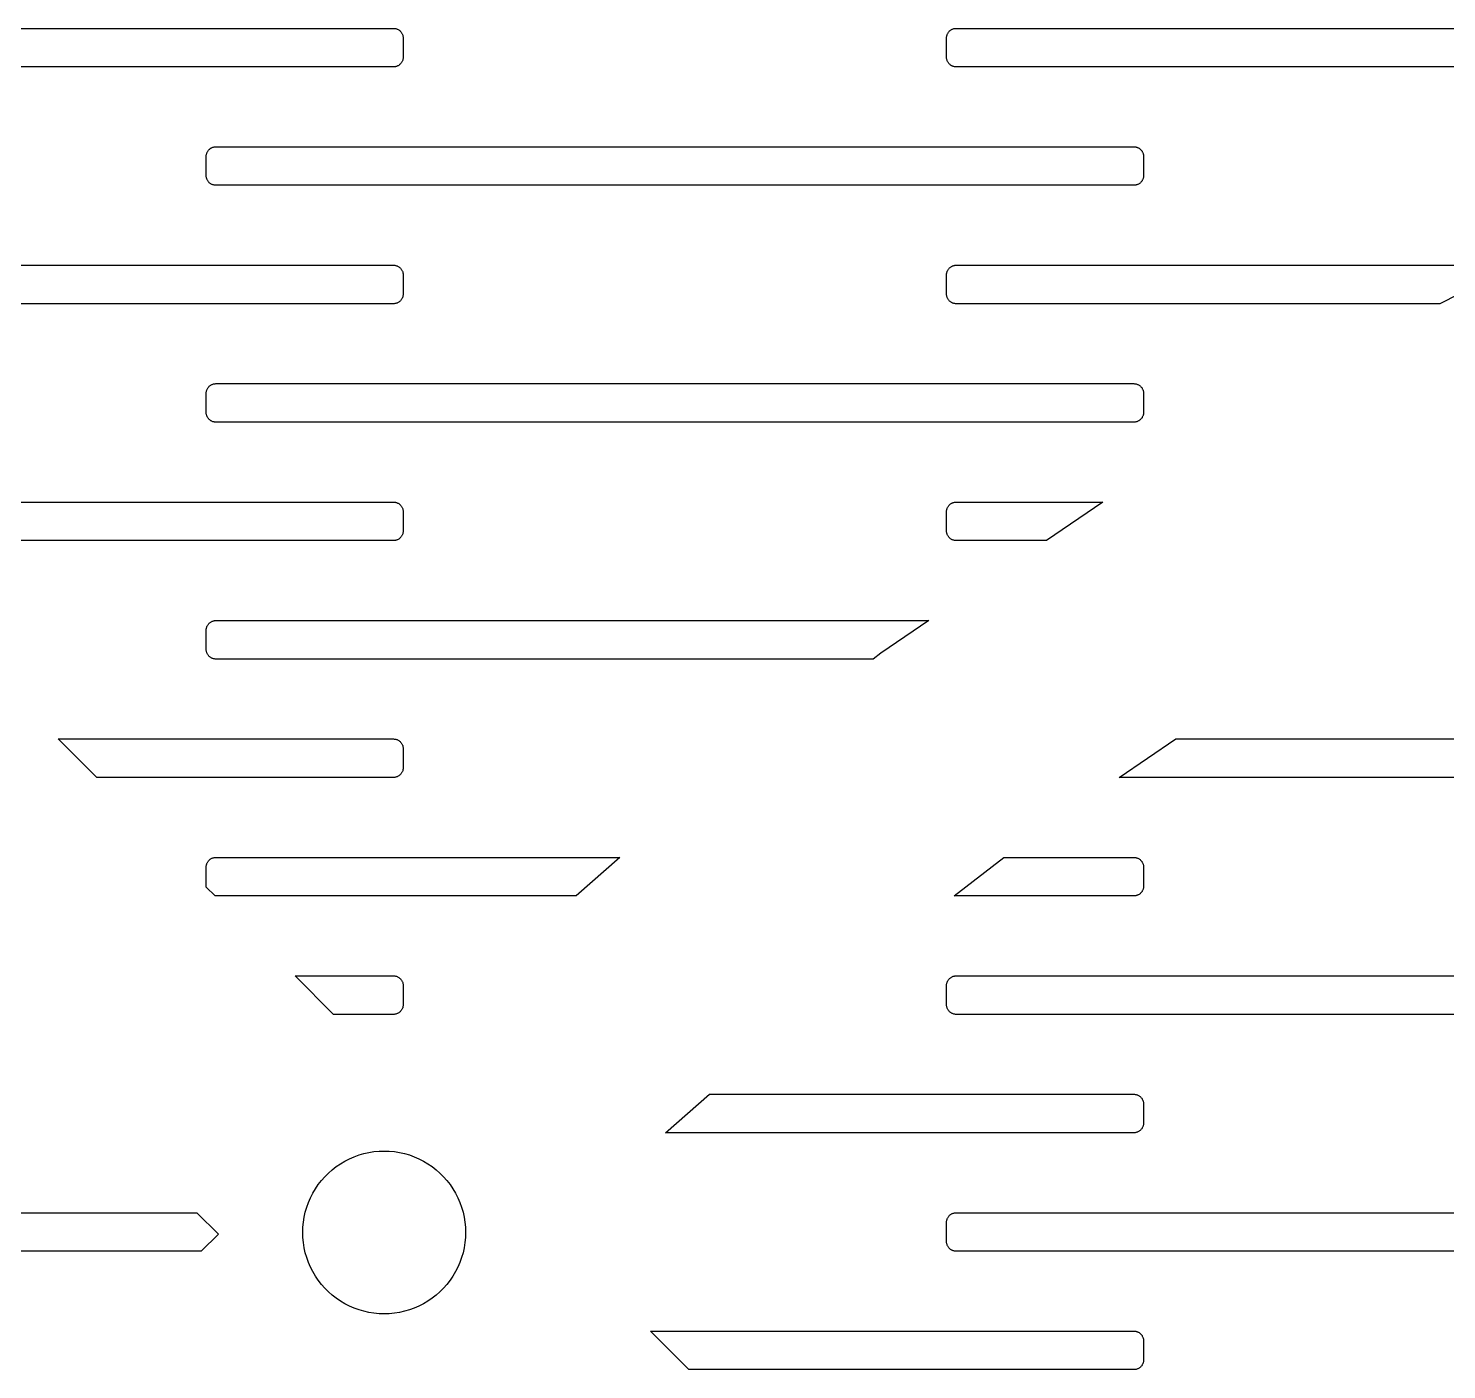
# Model space of a CAD drawing. Header units: metres. Extents: x -216 to 216, y -216 to 216.
# Drawn here: x -125.33 to -77.44, y 108.68 to 153.98 of the extents above; entities that cross this region are included whole.
import ezdxf

# ---------------------------------------------------------------- set-up
doc = ezdxf.new("R2010")
doc.units = ezdxf.units.M

msp = doc.modelspace()

# ---------------------------------------------------------------- linework, layer by layer
for p, q in [((-139.109, 153.978), (-112.997, 153.978)), ((-112.997, 153.978), (-112.977, 153.977)), ((-112.977, 153.977), (-112.956, 153.975)), ((-112.956, 153.975), (-112.936, 153.972)), ((-112.936, 153.972), (-112.916, 153.968)), ((-112.916, 153.968), (-112.897, 153.962)), ((-112.897, 153.962), (-112.878, 153.955)), ((-112.878, 153.955), (-112.859, 153.947)), ((-112.859, 153.947), (-112.841, 153.938)), ((-112.841, 153.938), (-112.823, 153.927)), ((-112.823, 153.927), (-112.806, 153.916)), ((-112.806, 153.916), (-112.79, 153.903)), ((-112.79, 153.903), (-112.775, 153.89)), ((-112.775, 153.89), (-112.76, 153.875)), ((-112.76, 153.875), (-112.747, 153.86)), ((-112.747, 153.86), (-112.734, 153.844)), ((-112.734, 153.844), (-112.723, 153.827)), ((-112.723, 153.827), (-112.712, 153.809)), ((-112.712, 153.809), (-112.703, 153.791)), ((-112.703, 153.791), (-112.695, 153.772)), ((-112.695, 153.772), (-112.688, 153.753)), ((-112.688, 153.753), (-112.682, 153.734)), ((-112.682, 153.734), (-112.678, 153.714)), ((-94.3164, 153.714), (-94.312, 153.734)), ((-94.312, 153.734), (-94.3063, 153.753)), ((-94.3063, 153.753), (-94.2994, 153.772)), ((-94.2994, 153.772), (-94.2913, 153.791)), ((-94.2913, 153.791), (-94.282, 153.809)), ((-94.282, 153.809), (-94.2716, 153.827)), ((-94.2716, 153.827), (-94.2601, 153.844)), ((-94.2601, 153.844), (-94.2476, 153.86)), ((-94.2476, 153.86), (-94.2341, 153.875)), ((-94.2341, 153.875), (-94.2197, 153.89)), ((-94.2197, 153.89), (-94.2044, 153.903)), ((-94.2044, 153.903), (-94.1882, 153.916)), ((-94.1882, 153.916), (-94.1713, 153.927)), ((-94.1713, 153.927), (-94.1538, 153.938)), ((-94.1538, 153.938), (-94.1356, 153.947)), ((-94.1356, 153.947), (-94.1168, 153.955)), ((-94.1168, 153.955), (-94.0976, 153.962)), ((-94.0976, 153.962), (-94.078, 153.968)), ((-94.078, 153.968), (-94.0581, 153.972)), ((-94.0581, 153.972), (-94.0379, 153.975)), ((-94.0379, 153.975), (-94.0176, 153.977)), ((-94.0176, 153.977), (-93.9972, 153.978)), ((-93.9972, 153.978), (-62.9972, 153.978)), ((-112.678, 153.714), (-112.675, 153.694)), ((-112.675, 153.694), (-112.673, 153.673)), ((-112.673, 153.673), (-112.672, 153.653)), ((-112.672, 153.653), (-112.672, 153.003)), ((-94.3222, 153.653), (-94.3215, 153.673)), ((-94.3222, 153.003), (-94.3222, 153.653)), ((-94.3215, 153.673), (-94.3196, 153.694)), ((-94.3196, 153.694), (-94.3164, 153.714)), ((-112.76, 152.78), (-112.775, 152.766)), ((-112.747, 152.796), (-112.76, 152.78)), ((-112.734, 152.812), (-112.747, 152.796)), ((-112.723, 152.829), (-112.734, 152.812)), ((-112.712, 152.846), (-112.723, 152.829)), ((-112.703, 152.864), (-112.712, 152.846)), ((-112.695, 152.883), (-112.703, 152.864)), ((-112.688, 152.902), (-112.695, 152.883)), ((-112.682, 152.922), (-112.688, 152.902)), ((-112.678, 152.942), (-112.682, 152.922)), ((-112.675, 152.962), (-112.678, 152.942)), ((-112.673, 152.982), (-112.675, 152.962)), ((-112.672, 153.003), (-112.673, 152.982)), ((-94.3215, 152.982), (-94.3222, 153.003)), ((-94.3196, 152.962), (-94.3215, 152.982)), ((-94.3164, 152.942), (-94.3196, 152.962)), ((-94.312, 152.922), (-94.3164, 152.942)), ((-94.3063, 152.902), (-94.312, 152.922)), ((-94.2994, 152.883), (-94.3063, 152.902)), ((-94.2913, 152.864), (-94.2994, 152.883)), ((-94.282, 152.846), (-94.2913, 152.864)), ((-94.2716, 152.829), (-94.282, 152.846)), ((-94.2601, 152.812), (-94.2716, 152.829)), ((-94.2476, 152.796), (-94.2601, 152.812)), ((-94.2341, 152.78), (-94.2476, 152.796)), ((-94.2197, 152.766), (-94.2341, 152.78)), ((-112.997, 152.678), (-140.583, 152.678)), ((-112.977, 152.678), (-112.997, 152.678)), ((-112.956, 152.68), (-112.977, 152.678)), ((-112.936, 152.684), (-112.956, 152.68)), ((-112.916, 152.688), (-112.936, 152.684)), ((-112.897, 152.694), (-112.916, 152.688)), ((-112.878, 152.701), (-112.897, 152.694)), ((-112.859, 152.709), (-112.878, 152.701)), ((-112.841, 152.718), (-112.859, 152.709)), ((-112.823, 152.728), (-112.841, 152.718)), ((-112.806, 152.74), (-112.823, 152.728)), ((-112.79, 152.752), (-112.806, 152.74)), ((-112.775, 152.766), (-112.79, 152.752)), ((-94.2044, 152.752), (-94.2197, 152.766)), ((-94.1882, 152.74), (-94.2044, 152.752)), ((-94.1713, 152.728), (-94.1882, 152.74)), ((-94.1538, 152.718), (-94.1713, 152.728)), ((-94.1356, 152.709), (-94.1538, 152.718)), ((-94.1168, 152.701), (-94.1356, 152.709)), ((-94.0976, 152.694), (-94.1168, 152.701)), ((-94.078, 152.688), (-94.0976, 152.694)), ((-94.0581, 152.684), (-94.078, 152.688)), ((-94.0379, 152.68), (-94.0581, 152.684)), ((-94.0176, 152.678), (-94.0379, 152.68)), ((-93.9972, 152.678), (-94.0176, 152.678)), ((-62.9972, 152.678), (-93.9972, 152.678)), ((-119.22, 149.89), (-119.204, 149.903)), ((-119.204, 149.903), (-119.188, 149.916)), ((-119.188, 149.916), (-119.171, 149.927)), ((-119.171, 149.927), (-119.154, 149.938)), ((-119.154, 149.938), (-119.136, 149.947)), ((-119.136, 149.947), (-119.117, 149.955)), ((-119.117, 149.955), (-119.098, 149.962)), ((-119.098, 149.962), (-119.078, 149.968)), ((-119.078, 149.968), (-119.058, 149.972)), ((-119.058, 149.972), (-119.038, 149.975)), ((-119.038, 149.975), (-119.018, 149.977)), ((-119.018, 149.977), (-118.997, 149.978)), ((-118.997, 149.978), (-87.9972, 149.978)), ((-87.9972, 149.978), (-87.9768, 149.977)), ((-87.9768, 149.977), (-87.9565, 149.975)), ((-87.9565, 149.975), (-87.9363, 149.972)), ((-87.9363, 149.972), (-87.9164, 149.968)), ((-87.9164, 149.968), (-87.8968, 149.962)), ((-87.8968, 149.962), (-87.8776, 149.955)), ((-87.8776, 149.955), (-87.8588, 149.947)), ((-87.8588, 149.947), (-87.8406, 149.938)), ((-87.8406, 149.938), (-87.8231, 149.927)), ((-87.8231, 149.927), (-87.8062, 149.916)), ((-87.8062, 149.916), (-87.79, 149.903)), ((-87.79, 149.903), (-87.7747, 149.89)), ((-119.322, 149.673), (-119.32, 149.694)), ((-119.322, 149.653), (-119.322, 149.673)), ((-119.322, 149.003), (-119.322, 149.653)), ((-119.32, 149.694), (-119.316, 149.714)), ((-119.316, 149.714), (-119.312, 149.734)), ((-119.312, 149.734), (-119.306, 149.753)), ((-119.306, 149.753), (-119.299, 149.772)), ((-119.299, 149.772), (-119.291, 149.791)), ((-119.291, 149.791), (-119.282, 149.809)), ((-119.282, 149.809), (-119.272, 149.827)), ((-119.272, 149.827), (-119.26, 149.844)), ((-119.26, 149.844), (-119.248, 149.86)), ((-119.248, 149.86), (-119.234, 149.875)), ((-119.234, 149.875), (-119.22, 149.89)), ((-87.7747, 149.89), (-87.7603, 149.875)), ((-87.7603, 149.875), (-87.7468, 149.86)), ((-87.7468, 149.86), (-87.7343, 149.844)), ((-87.7343, 149.844), (-87.7228, 149.827)), ((-87.7228, 149.827), (-87.7124, 149.809)), ((-87.7124, 149.809), (-87.7031, 149.791)), ((-87.7031, 149.791), (-87.695, 149.772)), ((-87.695, 149.772), (-87.6881, 149.753)), ((-87.6881, 149.753), (-87.6824, 149.734)), ((-87.6824, 149.734), (-87.6779, 149.714)), ((-87.6779, 149.714), (-87.6748, 149.694)), ((-87.6748, 149.694), (-87.6728, 149.673)), ((-87.6728, 149.673), (-87.6722, 149.653)), ((-87.6722, 149.653), (-87.6722, 149.003)), ((-119.322, 148.982), (-119.322, 149.003)), ((-119.32, 148.962), (-119.322, 148.982)), ((-119.316, 148.942), (-119.32, 148.962)), ((-87.6748, 148.962), (-87.6779, 148.942)), ((-87.6728, 148.982), (-87.6748, 148.962)), ((-87.6722, 149.003), (-87.6728, 148.982)), ((-119.312, 148.922), (-119.316, 148.942)), ((-119.306, 148.902), (-119.312, 148.922)), ((-119.299, 148.883), (-119.306, 148.902)), ((-119.291, 148.864), (-119.299, 148.883)), ((-119.282, 148.846), (-119.291, 148.864)), ((-119.272, 148.829), (-119.282, 148.846)), ((-119.26, 148.812), (-119.272, 148.829)), ((-119.248, 148.796), (-119.26, 148.812)), ((-119.234, 148.78), (-119.248, 148.796)), ((-119.22, 148.766), (-119.234, 148.78)), ((-119.204, 148.752), (-119.22, 148.766)), ((-119.188, 148.74), (-119.204, 148.752)), ((-119.171, 148.728), (-119.188, 148.74)), ((-119.154, 148.718), (-119.171, 148.728)), ((-119.136, 148.709), (-119.154, 148.718)), ((-119.117, 148.701), (-119.136, 148.709)), ((-119.098, 148.694), (-119.117, 148.701)), ((-119.078, 148.688), (-119.098, 148.694)), ((-119.058, 148.684), (-119.078, 148.688)), ((-119.038, 148.68), (-119.058, 148.684)), ((-119.018, 148.678), (-119.038, 148.68)), ((-118.997, 148.678), (-119.018, 148.678)), ((-87.9972, 148.678), (-118.997, 148.678)), ((-87.9768, 148.678), (-87.9972, 148.678)), ((-87.9565, 148.68), (-87.9768, 148.678)), ((-87.9363, 148.684), (-87.9565, 148.68)), ((-87.9164, 148.688), (-87.9363, 148.684)), ((-87.8968, 148.694), (-87.9164, 148.688)), ((-87.8776, 148.701), (-87.8968, 148.694)), ((-87.8588, 148.709), (-87.8776, 148.701)), ((-87.8406, 148.718), (-87.8588, 148.709)), ((-87.8231, 148.728), (-87.8406, 148.718)), ((-87.8062, 148.74), (-87.8231, 148.728)), ((-87.79, 148.752), (-87.8062, 148.74)), ((-87.7747, 148.766), (-87.79, 148.752)), ((-87.7603, 148.78), (-87.7747, 148.766)), ((-87.7468, 148.796), (-87.7603, 148.78)), ((-87.7343, 148.812), (-87.7468, 148.796)), ((-87.7228, 148.829), (-87.7343, 148.812)), ((-87.7124, 148.846), (-87.7228, 148.829)), ((-87.7031, 148.864), (-87.7124, 148.846)), ((-87.695, 148.883), (-87.7031, 148.864)), ((-87.6881, 148.902), (-87.695, 148.883)), ((-87.6824, 148.922), (-87.6881, 148.902)), ((-87.6779, 148.942), (-87.6824, 148.922)), ((-140.321, 145.978), (-112.997, 145.978)), ((-112.997, 145.978), (-112.977, 145.977)), ((-112.977, 145.977), (-112.956, 145.975)), ((-112.956, 145.975), (-112.936, 145.972)), ((-112.936, 145.972), (-112.916, 145.968)), ((-112.916, 145.968), (-112.897, 145.962)), ((-112.897, 145.962), (-112.878, 145.955)), ((-112.878, 145.955), (-112.859, 145.947)), ((-112.859, 145.947), (-112.841, 145.938)), ((-112.841, 145.938), (-112.823, 145.927)), ((-112.823, 145.927), (-112.806, 145.916)), ((-112.806, 145.916), (-112.79, 145.903)), ((-112.79, 145.903), (-112.775, 145.89)), ((-112.775, 145.89), (-112.76, 145.875)), ((-112.76, 145.875), (-112.747, 145.86)), ((-112.747, 145.86), (-112.734, 145.844)), ((-112.734, 145.844), (-112.723, 145.827)), ((-112.723, 145.827), (-112.712, 145.809)), ((-112.712, 145.809), (-112.703, 145.791)), ((-112.703, 145.791), (-112.695, 145.772)), ((-112.695, 145.772), (-112.688, 145.753)), ((-112.688, 145.753), (-112.682, 145.734)), ((-112.682, 145.734), (-112.678, 145.714)), ((-112.678, 145.714), (-112.675, 145.694)), ((-112.675, 145.694), (-112.673, 145.673)), ((-112.673, 145.673), (-112.672, 145.653)), ((-112.672, 145.653), (-112.672, 145.003)), ((-94.3222, 145.653), (-94.3215, 145.673)), ((-94.3222, 145.003), (-94.3222, 145.653)), ((-94.3215, 145.673), (-94.3196, 145.694)), ((-94.3196, 145.694), (-94.3164, 145.714)), ((-94.3164, 145.714), (-94.312, 145.734)), ((-94.312, 145.734), (-94.3063, 145.753)), ((-94.3063, 145.753), (-94.2994, 145.772)), ((-94.2994, 145.772), (-94.2913, 145.791)), ((-94.2913, 145.791), (-94.282, 145.809)), ((-94.282, 145.809), (-94.2716, 145.827)), ((-94.2716, 145.827), (-94.2601, 145.844)), ((-94.2601, 145.844), (-94.2476, 145.86)), ((-94.2476, 145.86), (-94.2341, 145.875)), ((-94.2341, 145.875), (-94.2197, 145.89)), ((-94.2197, 145.89), (-94.2044, 145.903)), ((-94.2044, 145.903), (-94.1882, 145.916)), ((-94.1882, 145.916), (-94.1713, 145.927)), ((-94.1713, 145.927), (-94.1538, 145.938)), ((-94.1538, 145.938), (-94.1356, 145.947)), ((-94.1356, 145.947), (-94.1168, 145.955)), ((-94.1168, 145.955), (-94.0976, 145.962)), ((-94.0976, 145.962), (-94.078, 145.968)), ((-94.078, 145.968), (-94.0581, 145.972)), ((-94.0581, 145.972), (-94.0379, 145.975)), ((-94.0379, 145.975), (-94.0176, 145.977)), ((-94.0176, 145.977), (-93.9972, 145.978)), ((-93.9972, 145.978), (-75.111, 145.978)), ((-75.111, 145.978), (-77.6624, 144.678)), ((-112.997, 144.678), (-139.021, 144.678)), ((-112.977, 144.678), (-112.997, 144.678)), ((-112.956, 144.68), (-112.977, 144.678)), ((-112.936, 144.684), (-112.956, 144.68)), ((-112.916, 144.688), (-112.936, 144.684)), ((-112.897, 144.694), (-112.916, 144.688)), ((-112.878, 144.701), (-112.897, 144.694)), ((-112.859, 144.709), (-112.878, 144.701)), ((-112.841, 144.718), (-112.859, 144.709)), ((-112.823, 144.728), (-112.841, 144.718)), ((-112.806, 144.74), (-112.823, 144.728)), ((-112.79, 144.752), (-112.806, 144.74)), ((-112.775, 144.766), (-112.79, 144.752)), ((-112.76, 144.78), (-112.775, 144.766)), ((-112.747, 144.796), (-112.76, 144.78)), ((-112.734, 144.812), (-112.747, 144.796)), ((-112.723, 144.829), (-112.734, 144.812)), ((-112.712, 144.846), (-112.723, 144.829)), ((-112.703, 144.864), (-112.712, 144.846)), ((-112.695, 144.883), (-112.703, 144.864)), ((-112.688, 144.902), (-112.695, 144.883)), ((-112.682, 144.922), (-112.688, 144.902)), ((-112.678, 144.942), (-112.682, 144.922)), ((-112.675, 144.962), (-112.678, 144.942)), ((-112.673, 144.982), (-112.675, 144.962)), ((-112.672, 145.003), (-112.673, 144.982)), ((-94.3215, 144.982), (-94.3222, 145.003)), ((-94.3196, 144.962), (-94.3215, 144.982)), ((-94.3164, 144.942), (-94.3196, 144.962)), ((-94.312, 144.922), (-94.3164, 144.942)), ((-94.3063, 144.902), (-94.312, 144.922)), ((-94.2994, 144.883), (-94.3063, 144.902)), ((-94.2913, 144.864), (-94.2994, 144.883)), ((-94.282, 144.846), (-94.2913, 144.864)), ((-94.2716, 144.829), (-94.282, 144.846)), ((-94.2601, 144.812), (-94.2716, 144.829)), ((-94.2476, 144.796), (-94.2601, 144.812)), ((-94.2341, 144.78), (-94.2476, 144.796)), ((-94.2197, 144.766), (-94.2341, 144.78)), ((-94.2044, 144.752), (-94.2197, 144.766)), ((-94.1882, 144.74), (-94.2044, 144.752)), ((-94.1713, 144.728), (-94.1882, 144.74)), ((-94.1538, 144.718), (-94.1713, 144.728)), ((-94.1356, 144.709), (-94.1538, 144.718)), ((-94.1168, 144.701), (-94.1356, 144.709)), ((-94.0976, 144.694), (-94.1168, 144.701)), ((-94.078, 144.688), (-94.0976, 144.694)), ((-94.0581, 144.684), (-94.078, 144.688)), ((-94.0379, 144.68), (-94.0581, 144.684)), ((-94.0176, 144.678), (-94.0379, 144.68)), ((-93.9972, 144.678), (-94.0176, 144.678)), ((-77.6624, 144.678), (-93.9972, 144.678)), ((-119.306, 141.753), (-119.299, 141.772)), ((-119.299, 141.772), (-119.291, 141.791)), ((-119.291, 141.791), (-119.282, 141.809)), ((-119.282, 141.809), (-119.272, 141.827)), ((-119.272, 141.827), (-119.26, 141.844)), ((-119.26, 141.844), (-119.248, 141.86)), ((-119.248, 141.86), (-119.234, 141.875)), ((-119.234, 141.875), (-119.22, 141.89)), ((-119.22, 141.89), (-119.204, 141.903)), ((-119.204, 141.903), (-119.188, 141.916)), ((-119.188, 141.916), (-119.171, 141.927)), ((-119.171, 141.927), (-119.154, 141.938)), ((-119.154, 141.938), (-119.136, 141.947)), ((-119.136, 141.947), (-119.117, 141.955)), ((-119.117, 141.955), (-119.098, 141.962)), ((-119.098, 141.962), (-119.078, 141.968)), ((-119.078, 141.968), (-119.058, 141.972)), ((-119.058, 141.972), (-119.038, 141.975)), ((-119.038, 141.975), (-119.018, 141.977)), ((-119.018, 141.977), (-118.997, 141.978)), ((-118.997, 141.978), (-87.9972, 141.978)), ((-87.9972, 141.978), (-87.9768, 141.977)), ((-87.9768, 141.977), (-87.9565, 141.975)), ((-87.9565, 141.975), (-87.9363, 141.972)), ((-87.9363, 141.972), (-87.9164, 141.968)), ((-87.9164, 141.968), (-87.8968, 141.962)), ((-87.8968, 141.962), (-87.8776, 141.955)), ((-87.8776, 141.955), (-87.8588, 141.947)), ((-87.8588, 141.947), (-87.8406, 141.938)), ((-87.8406, 141.938), (-87.8231, 141.927)), ((-87.8231, 141.927), (-87.8062, 141.916)), ((-87.8062, 141.916), (-87.79, 141.903)), ((-87.79, 141.903), (-87.7747, 141.89)), ((-87.7747, 141.89), (-87.7603, 141.875)), ((-87.7603, 141.875), (-87.7468, 141.86)), ((-87.7468, 141.86), (-87.7343, 141.844)), ((-87.7343, 141.844), (-87.7228, 141.827)), ((-87.7228, 141.827), (-87.7124, 141.809)), ((-87.7124, 141.809), (-87.7031, 141.791)), ((-87.7031, 141.791), (-87.695, 141.772)), ((-87.695, 141.772), (-87.6881, 141.753)), ((-119.322, 141.673), (-119.32, 141.694)), ((-119.322, 141.653), (-119.322, 141.673)), ((-119.322, 141.003), (-119.322, 141.653)), ((-119.32, 141.694), (-119.316, 141.714)), ((-119.316, 141.714), (-119.312, 141.734)), ((-119.312, 141.734), (-119.306, 141.753)), ((-87.6881, 141.753), (-87.6824, 141.734)), ((-87.6824, 141.734), (-87.6779, 141.714)), ((-87.6779, 141.714), (-87.6748, 141.694)), ((-87.6748, 141.694), (-87.6728, 141.673)), ((-87.6728, 141.673), (-87.6722, 141.653)), ((-87.6722, 141.653), (-87.6722, 141.003)), ((-119.322, 140.982), (-119.322, 141.003)), ((-119.32, 140.962), (-119.322, 140.982)), ((-119.316, 140.942), (-119.32, 140.962)), ((-119.312, 140.922), (-119.316, 140.942)), ((-119.306, 140.902), (-119.312, 140.922)), ((-119.299, 140.883), (-119.306, 140.902)), ((-119.291, 140.864), (-119.299, 140.883)), ((-119.282, 140.846), (-119.291, 140.864)), ((-119.272, 140.829), (-119.282, 140.846)), ((-119.26, 140.812), (-119.272, 140.829)), ((-119.248, 140.796), (-119.26, 140.812)), ((-87.7343, 140.812), (-87.7468, 140.796)), ((-87.7228, 140.829), (-87.7343, 140.812)), ((-87.7124, 140.846), (-87.7228, 140.829)), ((-87.7031, 140.864), (-87.7124, 140.846)), ((-87.695, 140.883), (-87.7031, 140.864)), ((-87.6881, 140.902), (-87.695, 140.883)), ((-87.6824, 140.922), (-87.6881, 140.902)), ((-87.6779, 140.942), (-87.6824, 140.922)), ((-87.6748, 140.962), (-87.6779, 140.942)), ((-87.6728, 140.982), (-87.6748, 140.962)), ((-87.6722, 141.003), (-87.6728, 140.982)), ((-119.234, 140.78), (-119.248, 140.796)), ((-119.22, 140.766), (-119.234, 140.78)), ((-119.204, 140.752), (-119.22, 140.766)), ((-119.188, 140.74), (-119.204, 140.752)), ((-119.171, 140.728), (-119.188, 140.74)), ((-119.154, 140.718), (-119.171, 140.728)), ((-119.136, 140.709), (-119.154, 140.718)), ((-119.117, 140.701), (-119.136, 140.709)), ((-119.098, 140.694), (-119.117, 140.701)), ((-119.078, 140.688), (-119.098, 140.694)), ((-119.058, 140.684), (-119.078, 140.688)), ((-119.038, 140.68), (-119.058, 140.684)), ((-119.018, 140.678), (-119.038, 140.68)), ((-118.997, 140.678), (-119.018, 140.678)), ((-87.9972, 140.678), (-118.997, 140.678)), ((-87.9768, 140.678), (-87.9972, 140.678)), ((-87.9565, 140.68), (-87.9768, 140.678)), ((-87.9363, 140.684), (-87.9565, 140.68)), ((-87.9164, 140.688), (-87.9363, 140.684)), ((-87.8968, 140.694), (-87.9164, 140.688)), ((-87.8776, 140.701), (-87.8968, 140.694)), ((-87.8588, 140.709), (-87.8776, 140.701)), ((-87.8406, 140.718), (-87.8588, 140.709)), ((-87.8231, 140.728), (-87.8406, 140.718)), ((-87.8062, 140.74), (-87.8231, 140.728)), ((-87.79, 140.752), (-87.8062, 140.74)), ((-87.7747, 140.766), (-87.79, 140.752)), ((-87.7603, 140.78), (-87.7747, 140.766)), ((-87.7468, 140.796), (-87.7603, 140.78)), ((-132.321, 137.978), (-112.997, 137.978)), ((-112.997, 137.978), (-112.977, 137.977)), ((-112.977, 137.977), (-112.956, 137.975)), ((-112.956, 137.975), (-112.936, 137.972)), ((-112.936, 137.972), (-112.916, 137.968)), ((-112.916, 137.968), (-112.897, 137.962)), ((-112.897, 137.962), (-112.878, 137.955)), ((-112.878, 137.955), (-112.859, 137.947)), ((-112.859, 137.947), (-112.841, 137.938)), ((-112.841, 137.938), (-112.823, 137.927)), ((-94.1713, 137.927), (-94.1538, 137.938)), ((-94.1538, 137.938), (-94.1356, 137.947)), ((-94.1356, 137.947), (-94.1168, 137.955)), ((-94.1168, 137.955), (-94.0976, 137.962)), ((-94.0976, 137.962), (-94.078, 137.968)), ((-94.078, 137.968), (-94.0581, 137.972)), ((-94.0581, 137.972), (-94.0379, 137.975)), ((-94.0379, 137.975), (-94.0176, 137.977)), ((-94.0176, 137.977), (-93.9972, 137.978)), ((-93.9972, 137.978), (-89.0403, 137.978)), ((-89.0403, 137.978), (-90.9532, 136.678)), ((-112.823, 137.927), (-112.806, 137.916)), ((-112.806, 137.916), (-112.79, 137.903)), ((-112.79, 137.903), (-112.775, 137.89)), ((-112.775, 137.89), (-112.76, 137.875)), ((-112.76, 137.875), (-112.747, 137.86)), ((-112.747, 137.86), (-112.734, 137.844)), ((-112.734, 137.844), (-112.723, 137.827)), ((-112.723, 137.827), (-112.712, 137.809)), ((-112.712, 137.809), (-112.703, 137.791)), ((-112.703, 137.791), (-112.695, 137.772)), ((-112.695, 137.772), (-112.688, 137.753)), ((-112.688, 137.753), (-112.682, 137.734)), ((-112.682, 137.734), (-112.678, 137.714)), ((-112.678, 137.714), (-112.675, 137.694)), ((-112.675, 137.694), (-112.673, 137.673)), ((-112.673, 137.673), (-112.672, 137.653)), ((-112.672, 137.653), (-112.672, 137.003)), ((-94.3222, 137.653), (-94.3215, 137.673)), ((-94.3222, 137.003), (-94.3222, 137.653)), ((-94.3215, 137.673), (-94.3196, 137.694)), ((-94.3196, 137.694), (-94.3164, 137.714)), ((-94.3164, 137.714), (-94.312, 137.734)), ((-94.312, 137.734), (-94.3063, 137.753)), ((-94.3063, 137.753), (-94.2994, 137.772)), ((-94.2994, 137.772), (-94.2913, 137.791)), ((-94.2913, 137.791), (-94.282, 137.809)), ((-94.282, 137.809), (-94.2716, 137.827)), ((-94.2716, 137.827), (-94.2601, 137.844)), ((-94.2601, 137.844), (-94.2476, 137.86)), ((-94.2476, 137.86), (-94.2341, 137.875)), ((-94.2341, 137.875), (-94.2197, 137.89)), ((-94.2197, 137.89), (-94.2044, 137.903)), ((-94.2044, 137.903), (-94.1882, 137.916)), ((-94.1882, 137.916), (-94.1713, 137.927)), ((-112.673, 136.982), (-112.675, 136.962)), ((-112.672, 137.003), (-112.673, 136.982)), ((-94.3215, 136.982), (-94.3222, 137.003)), ((-94.3196, 136.962), (-94.3215, 136.982)), ((-112.997, 136.678), (-131.021, 136.678)), ((-112.977, 136.678), (-112.997, 136.678)), ((-112.956, 136.68), (-112.977, 136.678)), ((-112.936, 136.684), (-112.956, 136.68)), ((-112.916, 136.688), (-112.936, 136.684)), ((-112.897, 136.694), (-112.916, 136.688)), ((-112.878, 136.701), (-112.897, 136.694)), ((-112.859, 136.709), (-112.878, 136.701)), ((-112.841, 136.718), (-112.859, 136.709)), ((-112.823, 136.728), (-112.841, 136.718)), ((-112.806, 136.74), (-112.823, 136.728)), ((-112.79, 136.752), (-112.806, 136.74)), ((-112.775, 136.766), (-112.79, 136.752)), ((-112.76, 136.78), (-112.775, 136.766)), ((-112.747, 136.796), (-112.76, 136.78)), ((-112.734, 136.812), (-112.747, 136.796)), ((-112.723, 136.829), (-112.734, 136.812)), ((-112.712, 136.846), (-112.723, 136.829)), ((-112.703, 136.864), (-112.712, 136.846)), ((-112.695, 136.883), (-112.703, 136.864)), ((-112.688, 136.902), (-112.695, 136.883)), ((-112.682, 136.922), (-112.688, 136.902)), ((-112.678, 136.942), (-112.682, 136.922)), ((-112.675, 136.962), (-112.678, 136.942)), ((-94.3164, 136.942), (-94.3196, 136.962)), ((-94.312, 136.922), (-94.3164, 136.942)), ((-94.3063, 136.902), (-94.312, 136.922)), ((-94.2994, 136.883), (-94.3063, 136.902)), ((-94.2913, 136.864), (-94.2994, 136.883)), ((-94.282, 136.846), (-94.2913, 136.864)), ((-94.2716, 136.829), (-94.282, 136.846)), ((-94.2601, 136.812), (-94.2716, 136.829)), ((-94.2476, 136.796), (-94.2601, 136.812)), ((-94.2341, 136.78), (-94.2476, 136.796)), ((-94.2197, 136.766), (-94.2341, 136.78)), ((-94.2044, 136.752), (-94.2197, 136.766)), ((-94.1882, 136.74), (-94.2044, 136.752)), ((-94.1713, 136.728), (-94.1882, 136.74)), ((-94.1538, 136.718), (-94.1713, 136.728)), ((-94.1356, 136.709), (-94.1538, 136.718)), ((-94.1168, 136.701), (-94.1356, 136.709)), ((-94.0976, 136.694), (-94.1168, 136.701)), ((-94.078, 136.688), (-94.0976, 136.694)), ((-94.0581, 136.684), (-94.078, 136.688)), ((-94.0379, 136.68), (-94.0581, 136.684)), ((-94.0176, 136.678), (-94.0379, 136.68)), ((-93.9972, 136.678), (-94.0176, 136.678)), ((-90.9532, 136.678), (-93.9972, 136.678)), ((-119.322, 133.673), (-119.32, 133.694)), ((-119.322, 133.653), (-119.322, 133.673)), ((-119.322, 133.003), (-119.322, 133.653)), ((-119.32, 133.694), (-119.316, 133.714)), ((-119.316, 133.714), (-119.312, 133.734)), ((-119.312, 133.734), (-119.306, 133.753)), ((-119.306, 133.753), (-119.299, 133.772)), ((-119.299, 133.772), (-119.291, 133.791)), ((-119.291, 133.791), (-119.282, 133.809)), ((-119.282, 133.809), (-119.272, 133.827)), ((-119.272, 133.827), (-119.26, 133.844)), ((-119.26, 133.844), (-119.248, 133.86)), ((-119.248, 133.86), (-119.234, 133.875)), ((-119.234, 133.875), (-119.22, 133.89)), ((-119.22, 133.89), (-119.204, 133.903)), ((-119.204, 133.903), (-119.188, 133.916)), ((-119.188, 133.916), (-119.171, 133.927)), ((-119.171, 133.927), (-119.154, 133.938)), ((-119.154, 133.938), (-119.136, 133.947)), ((-119.136, 133.947), (-119.117, 133.955)), ((-119.117, 133.955), (-119.098, 133.962)), ((-119.098, 133.962), (-119.078, 133.968)), ((-119.078, 133.968), (-119.058, 133.972)), ((-119.058, 133.972), (-119.038, 133.975)), ((-119.038, 133.975), (-119.018, 133.977)), ((-119.018, 133.977), (-118.997, 133.978)), ((-118.997, 133.978), (-94.9262, 133.978)), ((-94.9262, 133.978), (-96.5425, 132.879)), ((-119.322, 132.982), (-119.322, 133.003)), ((-119.32, 132.962), (-119.322, 132.982)), ((-119.316, 132.942), (-119.32, 132.962)), ((-119.312, 132.922), (-119.316, 132.942)), ((-119.306, 132.902), (-119.312, 132.922)), ((-119.299, 132.883), (-119.306, 132.902)), ((-119.291, 132.864), (-119.299, 132.883)), ((-119.282, 132.846), (-119.291, 132.864)), ((-119.272, 132.829), (-119.282, 132.846)), ((-119.26, 132.812), (-119.272, 132.829)), ((-119.248, 132.796), (-119.26, 132.812)), ((-119.234, 132.78), (-119.248, 132.796)), ((-119.22, 132.766), (-119.234, 132.78)), ((-119.204, 132.752), (-119.22, 132.766)), ((-119.188, 132.74), (-119.204, 132.752)), ((-119.171, 132.728), (-119.188, 132.74)), ((-119.154, 132.718), (-119.171, 132.728)), ((-119.136, 132.709), (-119.154, 132.718)), ((-119.117, 132.701), (-119.136, 132.709)), ((-119.098, 132.694), (-119.117, 132.701)), ((-119.078, 132.688), (-119.098, 132.694)), ((-119.058, 132.684), (-119.078, 132.688)), ((-119.038, 132.68), (-119.058, 132.684)), ((-119.018, 132.678), (-119.038, 132.68)), ((-118.997, 132.678), (-119.018, 132.678)), ((-96.8023, 132.678), (-118.997, 132.678)), ((-96.5425, 132.879), (-96.8023, 132.678)), ((-123.021, 128.678), (-124.321, 129.978)), ((-124.321, 129.978), (-112.997, 129.978)), ((-112.997, 129.978), (-112.977, 129.977)), ((-112.977, 129.977), (-112.956, 129.975)), ((-112.956, 129.975), (-112.936, 129.972)), ((-112.936, 129.972), (-112.916, 129.968)), ((-112.916, 129.968), (-112.897, 129.962)), ((-112.897, 129.962), (-112.878, 129.955)), ((-112.878, 129.955), (-112.859, 129.947)), ((-112.859, 129.947), (-112.841, 129.938)), ((-112.841, 129.938), (-112.823, 129.927)), ((-112.823, 129.927), (-112.806, 129.916)), ((-112.806, 129.916), (-112.79, 129.903)), ((-112.79, 129.903), (-112.775, 129.89)), ((-112.775, 129.89), (-112.76, 129.875)), ((-112.76, 129.875), (-112.747, 129.86)), ((-112.747, 129.86), (-112.734, 129.844)), ((-112.734, 129.844), (-112.723, 129.827)), ((-112.723, 129.827), (-112.712, 129.809)), ((-112.712, 129.809), (-112.703, 129.791)), ((-112.703, 129.791), (-112.695, 129.772)), ((-88.4991, 128.678), (-86.5862, 129.978)), ((-86.5862, 129.978), (-62.9972, 129.978)), ((-112.695, 129.772), (-112.688, 129.753)), ((-112.688, 129.753), (-112.682, 129.734)), ((-112.682, 129.734), (-112.678, 129.714)), ((-112.678, 129.714), (-112.675, 129.694)), ((-112.675, 129.694), (-112.673, 129.673)), ((-112.673, 129.673), (-112.672, 129.653)), ((-112.672, 129.653), (-112.672, 129.003)), ((-112.723, 128.829), (-112.734, 128.812)), ((-112.712, 128.846), (-112.723, 128.829)), ((-112.703, 128.864), (-112.712, 128.846)), ((-112.695, 128.883), (-112.703, 128.864)), ((-112.688, 128.902), (-112.695, 128.883)), ((-112.682, 128.922), (-112.688, 128.902)), ((-112.678, 128.942), (-112.682, 128.922)), ((-112.675, 128.962), (-112.678, 128.942)), ((-112.673, 128.982), (-112.675, 128.962)), ((-112.672, 129.003), (-112.673, 128.982)), ((-112.997, 128.678), (-123.021, 128.678)), ((-112.977, 128.678), (-112.997, 128.678)), ((-112.956, 128.68), (-112.977, 128.678)), ((-112.936, 128.684), (-112.956, 128.68)), ((-112.916, 128.688), (-112.936, 128.684)), ((-112.897, 128.694), (-112.916, 128.688)), ((-112.878, 128.701), (-112.897, 128.694)), ((-112.859, 128.709), (-112.878, 128.701)), ((-112.841, 128.718), (-112.859, 128.709)), ((-112.823, 128.728), (-112.841, 128.718)), ((-112.806, 128.74), (-112.823, 128.728)), ((-112.79, 128.752), (-112.806, 128.74)), ((-112.775, 128.766), (-112.79, 128.752)), ((-112.76, 128.78), (-112.775, 128.766)), ((-112.747, 128.796), (-112.76, 128.78)), ((-112.734, 128.812), (-112.747, 128.796)), ((-62.9972, 128.678), (-88.4991, 128.678)), ((-119.117, 125.955), (-119.098, 125.962)), ((-119.098, 125.962), (-119.078, 125.968)), ((-119.078, 125.968), (-119.058, 125.972)), ((-119.058, 125.972), (-119.038, 125.975)), ((-119.038, 125.975), (-119.018, 125.977)), ((-119.018, 125.977), (-118.997, 125.978)), ((-118.997, 125.978), (-105.35, 125.978)), ((-105.35, 125.978), (-106.825, 124.678)), ((-94.0697, 124.678), (-92.3938, 125.978)), ((-92.3938, 125.978), (-87.9972, 125.978)), ((-87.9972, 125.978), (-87.9768, 125.977)), ((-87.9768, 125.977), (-87.9565, 125.975)), ((-87.9565, 125.975), (-87.9363, 125.972)), ((-87.9363, 125.972), (-87.9164, 125.968)), ((-87.9164, 125.968), (-87.8968, 125.962)), ((-87.8968, 125.962), (-87.8776, 125.955)), ((-119.322, 125.673), (-119.32, 125.694)), ((-119.322, 125.653), (-119.322, 125.673)), ((-119.322, 125.003), (-119.322, 125.653)), ((-119.32, 125.694), (-119.316, 125.714)), ((-119.316, 125.714), (-119.312, 125.734)), ((-119.312, 125.734), (-119.306, 125.753)), ((-119.306, 125.753), (-119.299, 125.772)), ((-119.299, 125.772), (-119.291, 125.791)), ((-119.291, 125.791), (-119.282, 125.809)), ((-119.282, 125.809), (-119.272, 125.827)), ((-119.272, 125.827), (-119.26, 125.844)), ((-119.26, 125.844), (-119.248, 125.86)), ((-119.248, 125.86), (-119.234, 125.875)), ((-119.234, 125.875), (-119.22, 125.89)), ((-119.22, 125.89), (-119.204, 125.903)), ((-119.204, 125.903), (-119.188, 125.916)), ((-119.188, 125.916), (-119.171, 125.927)), ((-119.171, 125.927), (-119.154, 125.938)), ((-119.154, 125.938), (-119.136, 125.947)), ((-119.136, 125.947), (-119.117, 125.955)), ((-87.8776, 125.955), (-87.8588, 125.947)), ((-87.8588, 125.947), (-87.8406, 125.938)), ((-87.8406, 125.938), (-87.8231, 125.927)), ((-87.8231, 125.927), (-87.8062, 125.916)), ((-87.8062, 125.916), (-87.79, 125.903)), ((-87.79, 125.903), (-87.7747, 125.89)), ((-87.7747, 125.89), (-87.7603, 125.875)), ((-87.7603, 125.875), (-87.7468, 125.86)), ((-87.7468, 125.86), (-87.7343, 125.844)), ((-87.7343, 125.844), (-87.7228, 125.827)), ((-87.7228, 125.827), (-87.7124, 125.809)), ((-87.7124, 125.809), (-87.7031, 125.791)), ((-87.7031, 125.791), (-87.695, 125.772)), ((-87.695, 125.772), (-87.6881, 125.753)), ((-87.6881, 125.753), (-87.6824, 125.734)), ((-87.6824, 125.734), (-87.6779, 125.714)), ((-87.6779, 125.714), (-87.6748, 125.694)), ((-87.6748, 125.694), (-87.6728, 125.673)), ((-87.6728, 125.673), (-87.6722, 125.653)), ((-87.6722, 125.653), (-87.6722, 125.003)), ((-119.322, 124.982), (-119.322, 125.003)), ((-87.6722, 125.003), (-87.6728, 124.982)), ((-119.321, 124.978), (-119.322, 124.982)), ((-119.022, 124.679), (-119.321, 124.978)), ((-119.018, 124.678), (-119.022, 124.679)), ((-118.997, 124.678), (-119.018, 124.678)), ((-106.825, 124.678), (-118.997, 124.678)), ((-87.9972, 124.678), (-94.0697, 124.678)), ((-87.9768, 124.678), (-87.9972, 124.678)), ((-87.9565, 124.68), (-87.9768, 124.678)), ((-87.9363, 124.684), (-87.9565, 124.68)), ((-87.9164, 124.688), (-87.9363, 124.684)), ((-87.8968, 124.694), (-87.9164, 124.688)), ((-87.8776, 124.701), (-87.8968, 124.694)), ((-87.8588, 124.709), (-87.8776, 124.701)), ((-87.8406, 124.718), (-87.8588, 124.709)), ((-87.8231, 124.728), (-87.8406, 124.718)), ((-87.8062, 124.74), (-87.8231, 124.728)), ((-87.79, 124.752), (-87.8062, 124.74)), ((-87.7747, 124.766), (-87.79, 124.752)), ((-87.7603, 124.78), (-87.7747, 124.766)), ((-87.7468, 124.796), (-87.7603, 124.78)), ((-87.7343, 124.812), (-87.7468, 124.796)), ((-87.7228, 124.829), (-87.7343, 124.812)), ((-87.7124, 124.846), (-87.7228, 124.829)), ((-87.7031, 124.864), (-87.7124, 124.846)), ((-87.695, 124.883), (-87.7031, 124.864)), ((-87.6881, 124.902), (-87.695, 124.883)), ((-87.6824, 124.922), (-87.6881, 124.902)), ((-87.6779, 124.942), (-87.6824, 124.922)), ((-87.6748, 124.962), (-87.6779, 124.942)), ((-87.6728, 124.982), (-87.6748, 124.962)), ((-115.021, 120.678), (-116.321, 121.978)), ((-116.321, 121.978), (-112.997, 121.978)), ((-112.997, 121.978), (-112.977, 121.977)), ((-112.977, 121.977), (-112.956, 121.975)), ((-112.956, 121.975), (-112.936, 121.972)), ((-112.936, 121.972), (-112.916, 121.968)), ((-112.916, 121.968), (-112.897, 121.962)), ((-112.897, 121.962), (-112.878, 121.955)), ((-112.878, 121.955), (-112.859, 121.947)), ((-112.859, 121.947), (-112.841, 121.938)), ((-112.841, 121.938), (-112.823, 121.927)), ((-112.823, 121.927), (-112.806, 121.916)), ((-112.806, 121.916), (-112.79, 121.903)), ((-112.79, 121.903), (-112.775, 121.89)), ((-112.775, 121.89), (-112.76, 121.875)), ((-112.76, 121.875), (-112.747, 121.86)), ((-112.747, 121.86), (-112.734, 121.844)), ((-112.734, 121.844), (-112.723, 121.827)), ((-112.723, 121.827), (-112.712, 121.809)), ((-112.712, 121.809), (-112.703, 121.791)), ((-112.703, 121.791), (-112.695, 121.772)), ((-112.695, 121.772), (-112.688, 121.753)), ((-112.688, 121.753), (-112.682, 121.734)), ((-112.682, 121.734), (-112.678, 121.714)), ((-112.678, 121.714), (-112.675, 121.694)), ((-112.675, 121.694), (-112.673, 121.673)), ((-112.673, 121.673), (-112.672, 121.653)), ((-112.672, 121.653), (-112.672, 121.003)), ((-94.3222, 121.653), (-94.3215, 121.673)), ((-94.3222, 121.003), (-94.3222, 121.653)), ((-94.3215, 121.673), (-94.3196, 121.694)), ((-94.3196, 121.694), (-94.3164, 121.714)), ((-94.3164, 121.714), (-94.312, 121.734)), ((-94.312, 121.734), (-94.3063, 121.753)), ((-94.3063, 121.753), (-94.2994, 121.772)), ((-94.2994, 121.772), (-94.2913, 121.791)), ((-94.2913, 121.791), (-94.282, 121.809)), ((-94.282, 121.809), (-94.2716, 121.827)), ((-94.2716, 121.827), (-94.2601, 121.844)), ((-94.2601, 121.844), (-94.2476, 121.86)), ((-94.2476, 121.86), (-94.2341, 121.875)), ((-94.2341, 121.875), (-94.2197, 121.89)), ((-94.2197, 121.89), (-94.2044, 121.903)), ((-94.2044, 121.903), (-94.1882, 121.916)), ((-94.1882, 121.916), (-94.1713, 121.927)), ((-94.1713, 121.927), (-94.1538, 121.938)), ((-94.1538, 121.938), (-94.1356, 121.947)), ((-94.1356, 121.947), (-94.1168, 121.955)), ((-94.1168, 121.955), (-94.0976, 121.962)), ((-94.0976, 121.962), (-94.078, 121.968)), ((-94.078, 121.968), (-94.0581, 121.972)), ((-94.0581, 121.972), (-94.0379, 121.975)), ((-94.0379, 121.975), (-94.0176, 121.977)), ((-94.0176, 121.977), (-93.9972, 121.978)), ((-93.9972, 121.978), (-62.9972, 121.978)), ((-112.916, 120.688), (-112.936, 120.684)), ((-112.897, 120.694), (-112.916, 120.688)), ((-112.878, 120.701), (-112.897, 120.694)), ((-112.859, 120.709), (-112.878, 120.701)), ((-112.841, 120.718), (-112.859, 120.709)), ((-112.823, 120.728), (-112.841, 120.718)), ((-112.806, 120.74), (-112.823, 120.728)), ((-112.79, 120.752), (-112.806, 120.74)), ((-112.775, 120.766), (-112.79, 120.752)), ((-112.76, 120.78), (-112.775, 120.766)), ((-112.747, 120.796), (-112.76, 120.78)), ((-112.734, 120.812), (-112.747, 120.796)), ((-112.723, 120.829), (-112.734, 120.812)), ((-112.712, 120.846), (-112.723, 120.829)), ((-112.703, 120.864), (-112.712, 120.846)), ((-112.695, 120.883), (-112.703, 120.864)), ((-112.688, 120.902), (-112.695, 120.883)), ((-112.682, 120.922), (-112.688, 120.902)), ((-112.678, 120.942), (-112.682, 120.922)), ((-112.675, 120.962), (-112.678, 120.942)), ((-112.673, 120.982), (-112.675, 120.962)), ((-112.672, 121.003), (-112.673, 120.982)), ((-94.3215, 120.982), (-94.3222, 121.003)), ((-94.3196, 120.962), (-94.3215, 120.982)), ((-94.3164, 120.942), (-94.3196, 120.962)), ((-94.312, 120.922), (-94.3164, 120.942)), ((-94.3063, 120.902), (-94.312, 120.922)), ((-94.2994, 120.883), (-94.3063, 120.902)), ((-94.2913, 120.864), (-94.2994, 120.883)), ((-94.282, 120.846), (-94.2913, 120.864)), ((-94.2716, 120.829), (-94.282, 120.846)), ((-94.2601, 120.812), (-94.2716, 120.829)), ((-94.2476, 120.796), (-94.2601, 120.812)), ((-94.2341, 120.78), (-94.2476, 120.796)), ((-94.2197, 120.766), (-94.2341, 120.78)), ((-94.2044, 120.752), (-94.2197, 120.766)), ((-94.1882, 120.74), (-94.2044, 120.752)), ((-94.1713, 120.728), (-94.1882, 120.74)), ((-94.1538, 120.718), (-94.1713, 120.728)), ((-94.1356, 120.709), (-94.1538, 120.718)), ((-94.1168, 120.701), (-94.1356, 120.709)), ((-94.0976, 120.694), (-94.1168, 120.701)), ((-94.078, 120.688), (-94.0976, 120.694)), ((-94.0581, 120.684), (-94.078, 120.688)), ((-112.997, 120.678), (-115.021, 120.678)), ((-112.977, 120.678), (-112.997, 120.678)), ((-112.956, 120.68), (-112.977, 120.678)), ((-112.936, 120.684), (-112.956, 120.68)), ((-94.0379, 120.68), (-94.0581, 120.684)), ((-94.0176, 120.678), (-94.0379, 120.68)), ((-93.9972, 120.678), (-94.0176, 120.678)), ((-62.9972, 120.678), (-93.9972, 120.678)), ((-103.808, 116.678), (-102.333, 117.978)), ((-102.333, 117.978), (-87.9972, 117.978)), ((-87.9972, 117.978), (-87.9768, 117.977)), ((-87.9768, 117.977), (-87.9565, 117.975)), ((-87.9565, 117.975), (-87.9363, 117.972)), ((-87.9363, 117.972), (-87.9164, 117.968)), ((-87.9164, 117.968), (-87.8968, 117.962)), ((-87.8968, 117.962), (-87.8776, 117.955)), ((-87.8776, 117.955), (-87.8588, 117.947)), ((-87.8588, 117.947), (-87.8406, 117.938)), ((-87.8406, 117.938), (-87.8231, 117.927)), ((-87.8231, 117.927), (-87.8062, 117.916)), ((-87.8062, 117.916), (-87.79, 117.903)), ((-87.79, 117.903), (-87.7747, 117.89)), ((-87.7747, 117.89), (-87.7603, 117.875)), ((-87.7603, 117.875), (-87.7468, 117.86)), ((-87.7468, 117.86), (-87.7343, 117.844)), ((-87.7343, 117.844), (-87.7228, 117.827)), ((-87.7228, 117.827), (-87.7124, 117.809)), ((-87.7124, 117.809), (-87.7031, 117.791)), ((-87.7031, 117.791), (-87.695, 117.772)), ((-87.695, 117.772), (-87.6881, 117.753)), ((-87.6881, 117.753), (-87.6824, 117.734)), ((-87.6824, 117.734), (-87.6779, 117.714)), ((-87.6779, 117.714), (-87.6748, 117.694)), ((-87.6748, 117.694), (-87.6728, 117.673)), ((-87.6728, 117.673), (-87.6722, 117.653)), ((-87.6722, 117.653), (-87.6722, 117.003)), ((-87.7031, 116.864), (-87.7124, 116.846)), ((-87.695, 116.883), (-87.7031, 116.864)), ((-87.6881, 116.902), (-87.695, 116.883)), ((-87.6824, 116.922), (-87.6881, 116.902)), ((-87.6779, 116.942), (-87.6824, 116.922)), ((-87.6748, 116.962), (-87.6779, 116.942)), ((-87.6728, 116.982), (-87.6748, 116.962)), ((-87.6722, 117.003), (-87.6728, 116.982)), ((-87.9972, 116.678), (-103.808, 116.678)), ((-87.9768, 116.678), (-87.9972, 116.678)), ((-87.9565, 116.68), (-87.9768, 116.678)), ((-87.9363, 116.684), (-87.9565, 116.68)), ((-87.9164, 116.688), (-87.9363, 116.684)), ((-87.8968, 116.694), (-87.9164, 116.688)), ((-87.8776, 116.701), (-87.8968, 116.694)), ((-87.8588, 116.709), (-87.8776, 116.701)), ((-87.8406, 116.718), (-87.8588, 116.709)), ((-87.8231, 116.728), (-87.8406, 116.718)), ((-87.8062, 116.74), (-87.8231, 116.728)), ((-87.79, 116.752), (-87.8062, 116.74)), ((-87.7747, 116.766), (-87.79, 116.752)), ((-87.7603, 116.78), (-87.7747, 116.766)), ((-87.7468, 116.796), (-87.7603, 116.78)), ((-87.7343, 116.812), (-87.7468, 116.796)), ((-87.7228, 116.829), (-87.7343, 116.812)), ((-87.7124, 116.846), (-87.7228, 116.829)), ((-114.325, 115.869), (-114.162, 115.928)), ((-114.162, 115.928), (-113.996, 115.976)), ((-113.996, 115.976), (-113.828, 116.014)), ((-113.828, 116.014), (-113.657, 116.041)), ((-113.657, 116.041), (-113.485, 116.057)), ((-113.485, 116.057), (-113.312, 116.062)), ((-113.312, 116.062), (-113.14, 116.057)), ((-113.14, 116.057), (-112.968, 116.041)), ((-112.968, 116.041), (-112.797, 116.014)), ((-112.797, 116.014), (-112.628, 115.976)), ((-112.628, 115.976), (-112.463, 115.928)), ((-112.463, 115.928), (-112.3, 115.869)), ((-115.195, 115.317), (-115.065, 115.431)), ((-115.065, 115.431), (-114.929, 115.537)), ((-114.929, 115.537), (-114.786, 115.634)), ((-114.786, 115.634), (-114.637, 115.722)), ((-114.637, 115.722), (-114.483, 115.801)), ((-114.483, 115.801), (-114.325, 115.869)), ((-112.3, 115.869), (-112.141, 115.801)), ((-112.141, 115.801), (-111.988, 115.722)), ((-111.988, 115.722), (-111.839, 115.634)), ((-111.839, 115.634), (-111.696, 115.537)), ((-111.696, 115.537), (-111.559, 115.431)), ((-111.559, 115.431), (-111.43, 115.317)), ((-115.537, 114.929), (-115.431, 115.065)), ((-115.431, 115.065), (-115.317, 115.195)), ((-115.317, 115.195), (-115.195, 115.317)), ((-111.43, 115.317), (-111.308, 115.195)), ((-111.308, 115.195), (-111.193, 115.065)), ((-111.193, 115.065), (-111.088, 114.929)), ((-115.869, 114.325), (-115.801, 114.483)), ((-115.801, 114.483), (-115.722, 114.637)), ((-115.722, 114.637), (-115.634, 114.786)), ((-115.634, 114.786), (-115.537, 114.929)), ((-111.088, 114.929), (-110.99, 114.786)), ((-110.99, 114.786), (-110.903, 114.637)), ((-110.903, 114.637), (-110.824, 114.483)), ((-110.824, 114.483), (-110.755, 114.325)), ((-116.014, 113.828), (-115.976, 113.996)), ((-115.976, 113.996), (-115.928, 114.162)), ((-115.928, 114.162), (-115.869, 114.325)), ((-110.755, 114.325), (-110.697, 114.162)), ((-110.697, 114.162), (-110.649, 113.996)), ((-110.649, 113.996), (-110.611, 113.828)), ((-143.997, 113.978), (-119.635, 113.978)), ((-119.635, 113.978), (-118.912, 113.255)), ((-116.057, 113.485), (-116.041, 113.657)), ((-116.041, 113.657), (-116.014, 113.828)), ((-110.611, 113.828), (-110.584, 113.657)), ((-110.584, 113.657), (-110.568, 113.485)), ((-94.3222, 113.653), (-94.3215, 113.673)), ((-94.3222, 113.003), (-94.3222, 113.653)), ((-94.3215, 113.673), (-94.3196, 113.694)), ((-94.3196, 113.694), (-94.3164, 113.714)), ((-94.3164, 113.714), (-94.312, 113.734)), ((-94.312, 113.734), (-94.3063, 113.753)), ((-94.3063, 113.753), (-94.2994, 113.772)), ((-94.2994, 113.772), (-94.2913, 113.791)), ((-94.2913, 113.791), (-94.282, 113.809)), ((-94.282, 113.809), (-94.2716, 113.827)), ((-94.2716, 113.827), (-94.2601, 113.844)), ((-94.2601, 113.844), (-94.2476, 113.86)), ((-94.2476, 113.86), (-94.2341, 113.875)), ((-94.2341, 113.875), (-94.2197, 113.89)), ((-94.2197, 113.89), (-94.2044, 113.903)), ((-94.2044, 113.903), (-94.1882, 113.916)), ((-94.1882, 113.916), (-94.1713, 113.927)), ((-94.1713, 113.927), (-94.1538, 113.938)), ((-94.1538, 113.938), (-94.1356, 113.947)), ((-94.1356, 113.947), (-94.1168, 113.955)), ((-94.1168, 113.955), (-94.0976, 113.962)), ((-94.0976, 113.962), (-94.078, 113.968)), ((-94.078, 113.968), (-94.0581, 113.972)), ((-94.0581, 113.972), (-94.0379, 113.975)), ((-94.0379, 113.975), (-94.0176, 113.977)), ((-94.0176, 113.977), (-93.9972, 113.978)), ((-93.9972, 113.978), (-62.9972, 113.978)), ((-118.912, 113.255), (-119.489, 112.678)), ((-116.062, 113.312), (-116.057, 113.485)), ((-116.057, 113.14), (-116.062, 113.312)), ((-116.041, 112.968), (-116.057, 113.14)), ((-110.568, 113.14), (-110.584, 112.968)), ((-110.568, 113.485), (-110.562, 113.312)), ((-110.562, 113.312), (-110.568, 113.14)), ((-119.489, 112.678), (-143.997, 112.678)), ((-116.014, 112.797), (-116.041, 112.968)), ((-115.976, 112.628), (-116.014, 112.797)), ((-115.928, 112.463), (-115.976, 112.628)), ((-110.649, 112.628), (-110.697, 112.463)), ((-110.611, 112.797), (-110.649, 112.628)), ((-110.584, 112.968), (-110.611, 112.797)), ((-94.3215, 112.982), (-94.3222, 113.003)), ((-94.3196, 112.962), (-94.3215, 112.982)), ((-94.3164, 112.942), (-94.3196, 112.962)), ((-94.312, 112.922), (-94.3164, 112.942)), ((-94.3063, 112.902), (-94.312, 112.922)), ((-94.2994, 112.883), (-94.3063, 112.902)), ((-94.2913, 112.864), (-94.2994, 112.883)), ((-94.282, 112.846), (-94.2913, 112.864)), ((-94.2716, 112.829), (-94.282, 112.846)), ((-94.2601, 112.812), (-94.2716, 112.829)), ((-94.2476, 112.796), (-94.2601, 112.812)), ((-94.2341, 112.78), (-94.2476, 112.796)), ((-94.2197, 112.766), (-94.2341, 112.78)), ((-94.2044, 112.752), (-94.2197, 112.766)), ((-94.1882, 112.74), (-94.2044, 112.752)), ((-94.1713, 112.728), (-94.1882, 112.74)), ((-94.1538, 112.718), (-94.1713, 112.728)), ((-94.1356, 112.709), (-94.1538, 112.718)), ((-94.1168, 112.701), (-94.1356, 112.709)), ((-94.0976, 112.694), (-94.1168, 112.701)), ((-94.078, 112.688), (-94.0976, 112.694)), ((-94.0581, 112.684), (-94.078, 112.688)), ((-94.0379, 112.68), (-94.0581, 112.684)), ((-94.0176, 112.678), (-94.0379, 112.68)), ((-93.9972, 112.678), (-94.0176, 112.678)), ((-62.9972, 112.678), (-93.9972, 112.678)), ((-115.869, 112.3), (-115.928, 112.463)), ((-115.801, 112.141), (-115.869, 112.3)), ((-115.722, 111.988), (-115.801, 112.141)), ((-110.824, 112.141), (-110.903, 111.988)), ((-110.755, 112.3), (-110.824, 112.141)), ((-110.697, 112.463), (-110.755, 112.3)), ((-115.634, 111.839), (-115.722, 111.988)), ((-115.537, 111.696), (-115.634, 111.839)), ((-115.431, 111.559), (-115.537, 111.696)), ((-111.088, 111.696), (-111.193, 111.559)), ((-110.99, 111.839), (-111.088, 111.696)), ((-110.903, 111.988), (-110.99, 111.839)), ((-115.317, 111.43), (-115.431, 111.559)), ((-115.195, 111.308), (-115.317, 111.43)), ((-115.065, 111.193), (-115.195, 111.308)), ((-114.929, 111.088), (-115.065, 111.193)), ((-111.559, 111.193), (-111.696, 111.088)), ((-111.43, 111.308), (-111.559, 111.193)), ((-111.308, 111.43), (-111.43, 111.308)), ((-111.193, 111.559), (-111.308, 111.43)), ((-114.786, 110.99), (-114.929, 111.088)), ((-114.637, 110.903), (-114.786, 110.99)), ((-114.483, 110.824), (-114.637, 110.903)), ((-114.325, 110.755), (-114.483, 110.824)), ((-114.162, 110.697), (-114.325, 110.755)), ((-113.996, 110.649), (-114.162, 110.697)), ((-113.828, 110.611), (-113.996, 110.649)), ((-112.628, 110.649), (-112.797, 110.611)), ((-112.463, 110.697), (-112.628, 110.649)), ((-112.3, 110.755), (-112.463, 110.697)), ((-112.141, 110.824), (-112.3, 110.755)), ((-111.988, 110.903), (-112.141, 110.824)), ((-111.839, 110.99), (-111.988, 110.903)), ((-111.696, 111.088), (-111.839, 110.99)), ((-113.657, 110.584), (-113.828, 110.611)), ((-113.485, 110.568), (-113.657, 110.584)), ((-113.312, 110.562), (-113.485, 110.568)), ((-113.14, 110.568), (-113.312, 110.562)), ((-112.968, 110.584), (-113.14, 110.568)), ((-112.797, 110.611), (-112.968, 110.584)), ((-103.021, 108.678), (-104.321, 109.978)), ((-104.321, 109.978), (-87.9972, 109.978)), ((-87.9972, 109.978), (-87.9768, 109.977)), ((-87.9768, 109.977), (-87.9565, 109.975)), ((-87.9565, 109.975), (-87.9363, 109.972)), ((-87.9363, 109.972), (-87.9164, 109.968)), ((-87.9164, 109.968), (-87.8968, 109.962)), ((-87.8968, 109.962), (-87.8776, 109.955)), ((-87.8776, 109.955), (-87.8588, 109.947)), ((-87.8588, 109.947), (-87.8406, 109.938)), ((-87.8406, 109.938), (-87.8231, 109.927)), ((-87.8231, 109.927), (-87.8062, 109.916)), ((-87.8062, 109.916), (-87.79, 109.903)), ((-87.79, 109.903), (-87.7747, 109.89)), ((-87.7747, 109.89), (-87.7603, 109.875)), ((-87.7603, 109.875), (-87.7468, 109.86)), ((-87.7468, 109.86), (-87.7343, 109.844)), ((-87.7343, 109.844), (-87.7228, 109.827)), ((-87.7228, 109.827), (-87.7124, 109.809)), ((-87.7124, 109.809), (-87.7031, 109.791)), ((-87.7031, 109.791), (-87.695, 109.772)), ((-87.695, 109.772), (-87.6881, 109.753)), ((-87.6881, 109.753), (-87.6824, 109.734)), ((-87.6824, 109.734), (-87.6779, 109.714)), ((-87.6779, 109.714), (-87.6748, 109.694)), ((-87.6748, 109.694), (-87.6728, 109.673)), ((-87.6728, 109.673), (-87.6722, 109.653)), ((-87.6722, 109.653), (-87.6722, 109.003)), ((-87.8406, 108.718), (-87.8588, 108.709)), ((-87.8231, 108.728), (-87.8406, 108.718)), ((-87.8062, 108.74), (-87.8231, 108.728)), ((-87.79, 108.752), (-87.8062, 108.74)), ((-87.7747, 108.766), (-87.79, 108.752)), ((-87.7603, 108.78), (-87.7747, 108.766)), ((-87.7468, 108.796), (-87.7603, 108.78)), ((-87.7343, 108.812), (-87.7468, 108.796)), ((-87.7228, 108.829), (-87.7343, 108.812)), ((-87.7124, 108.846), (-87.7228, 108.829)), ((-87.7031, 108.864), (-87.7124, 108.846)), ((-87.695, 108.883), (-87.7031, 108.864)), ((-87.6881, 108.902), (-87.695, 108.883)), ((-87.6824, 108.922), (-87.6881, 108.902)), ((-87.6779, 108.942), (-87.6824, 108.922)), ((-87.6748, 108.962), (-87.6779, 108.942)), ((-87.6728, 108.982), (-87.6748, 108.962)), ((-87.6722, 109.003), (-87.6728, 108.982)), ((-87.9972, 108.678), (-103.021, 108.678)), ((-87.9768, 108.678), (-87.9972, 108.678)), ((-87.9565, 108.68), (-87.9768, 108.678)), ((-87.9363, 108.684), (-87.9565, 108.68)), ((-87.9164, 108.688), (-87.9363, 108.684)), ((-87.8968, 108.694), (-87.9164, 108.688)), ((-87.8776, 108.701), (-87.8968, 108.694)), ((-87.8588, 108.709), (-87.8776, 108.701))]:
    msp.add_line(p, q)

doc.saveas('drawing.dxf')
